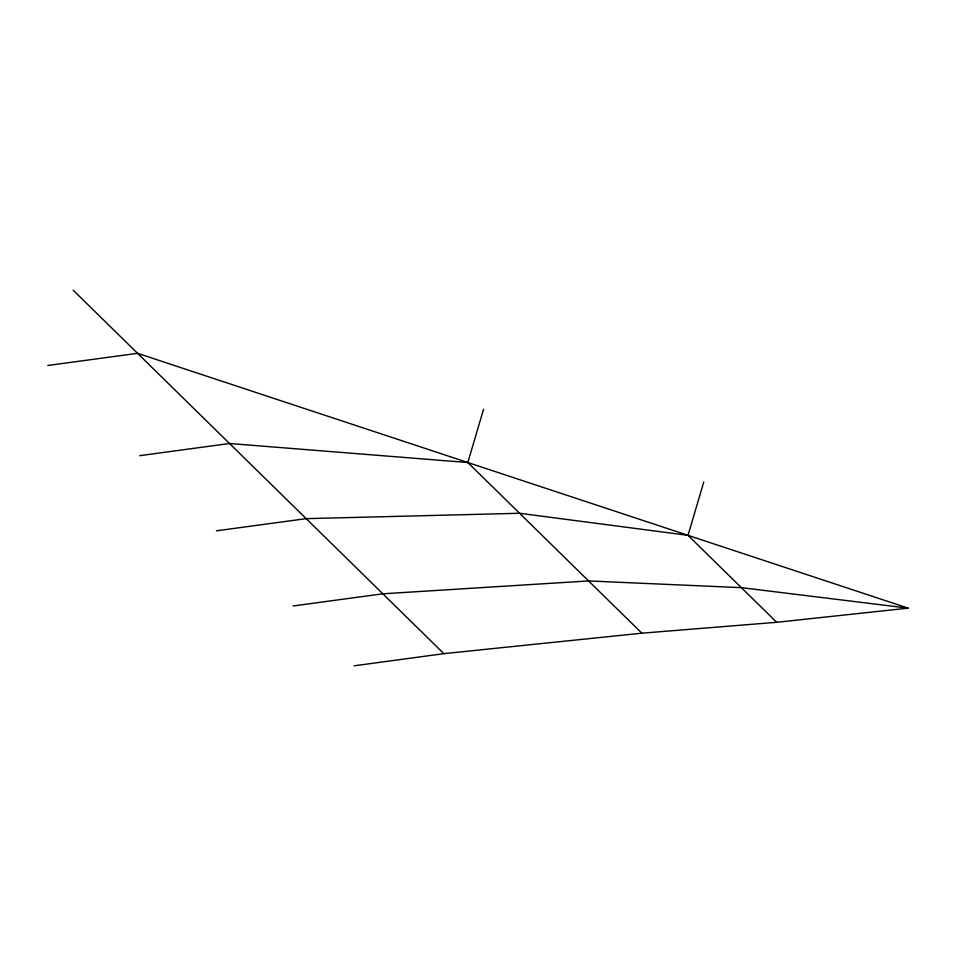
<?xml version="1.0" encoding="UTF-8"?>
<svg xmlns="http://www.w3.org/2000/svg" width="956" height="956" viewBox="0 0 956 956"><rect width="100%" height="100%" fill="white"/><g stroke="black" fill="none" stroke-linecap="round" stroke-linejoin="round"><path stroke-width="1.43" d="M47.8 365.479L137.544 353.314L908.2 608.147L776.702 622.296L641.87 633.183L467.819 462.525L483.581 409.18M776.702 622.296L688.009 535.336L703.771 481.991M139.791 455.665L229.524 443.5L467.819 462.525M216.438 530.819L306.183 518.654L519.574 513.276L688.009 535.336M293.098 605.973L382.83 593.807L588.585 580.937L741.366 587.653L908.2 608.147M354.138 665.818L443.871 653.653L641.87 633.183M73.158 290.182L443.871 653.653"/></g></svg>
